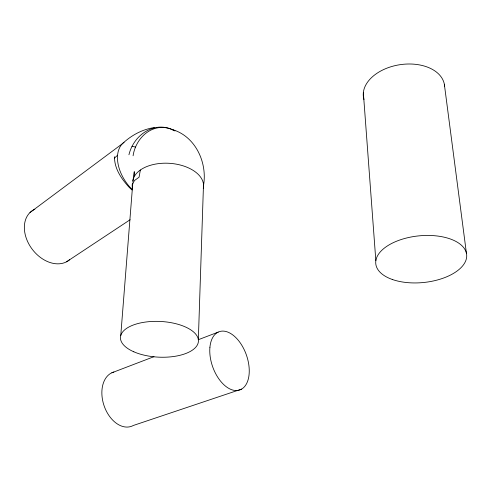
<?xml version="1.0" encoding="UTF-8"?>
<svg xmlns="http://www.w3.org/2000/svg" width="491" height="491" viewBox="0 0 491 491"><rect width="100%" height="100%" fill="white"/><g stroke="black" fill="none" stroke-linecap="round" stroke-linejoin="round"><path stroke-width="0.74" d="M134.246 175.962L134.288 172.163M198.346 339.588L203.501 184.315M134.295 171.402L132.926 181.332M120.761 335.519L132.809 182.861M203.477 185.666C207.576 163.092 195.823 136.909 173.071 129.784M132.036 189.986A34.278 18.824 48.4 0 1 128.765 186.875C121.295 178.632 114.231 168.303 114.538 156.752M140.346 170.021L139.076 177.202L134.479 180.535L132.183 184.604L132.294 189.096M133.079 155.782C135.117 141.997 145.545 128.888 160.029 127.5A35.014 29.804 -89.2 0 1 175.005 130.962M128.937 154.769C132.269 140.653 144.102 128.446 158.924 127.163A34.714 30.528 -70.7 0 1 173.642 130.33M114.348 158.2L117.57 155.242M29.988 212.542L122.437 143.673C131.287 135.363 142.249 129.323 154.358 127.568M66.518 261.813L130.121 219.735M111.838 372.786L153.965 356.681M198.229 339.747L218.225 332.106M241.597 389.111L133.319 425.476A28.533 19.186 71.6 0 1 104.362 406.536A28.533 19.186 71.6 0 1 113.857 372.055M135.436 147.067L131.987 146.244M444.337 84.225L466.45 253.417M363.346 92.639L375.836 260.592M363.966 99.532A40.968 26.637 -8.6 0 1 399.189 64.818A40.968 26.637 -8.6 0 1 444.607 86.312M132.361 189.704A34.051 21.88 54.7 0 1 124.07 142.249M69.569 259.764A30.853 22.494 52.8 0 1 31.123 247.728A30.853 22.494 52.8 0 1 34.873 209.227M132.803 181.161A35.481 20.898 3.7 0 1 171.77 163.503A35.481 20.898 3.7 0 1 203.268 188.403M392.542 279.557A45.675 23.439 -5.7 0 0 466.143 259.616A45.675 23.439 -5.7 0 0 404.903 238.423A45.675 23.439 -5.7 0 0 392.542 279.557M133.834 351.802A39.035 17.872 2.8 0 0 197.713 344.209A39.035 17.872 2.8 0 0 146.766 321.893A39.035 17.872 2.8 0 0 133.834 351.802M209.921 347.26A30.89 17.86 70.5 0 0 237.135 390.511A30.89 17.86 70.5 0 0 241.455 344.694A30.89 17.86 70.5 0 0 209.921 347.26"/></g></svg>
